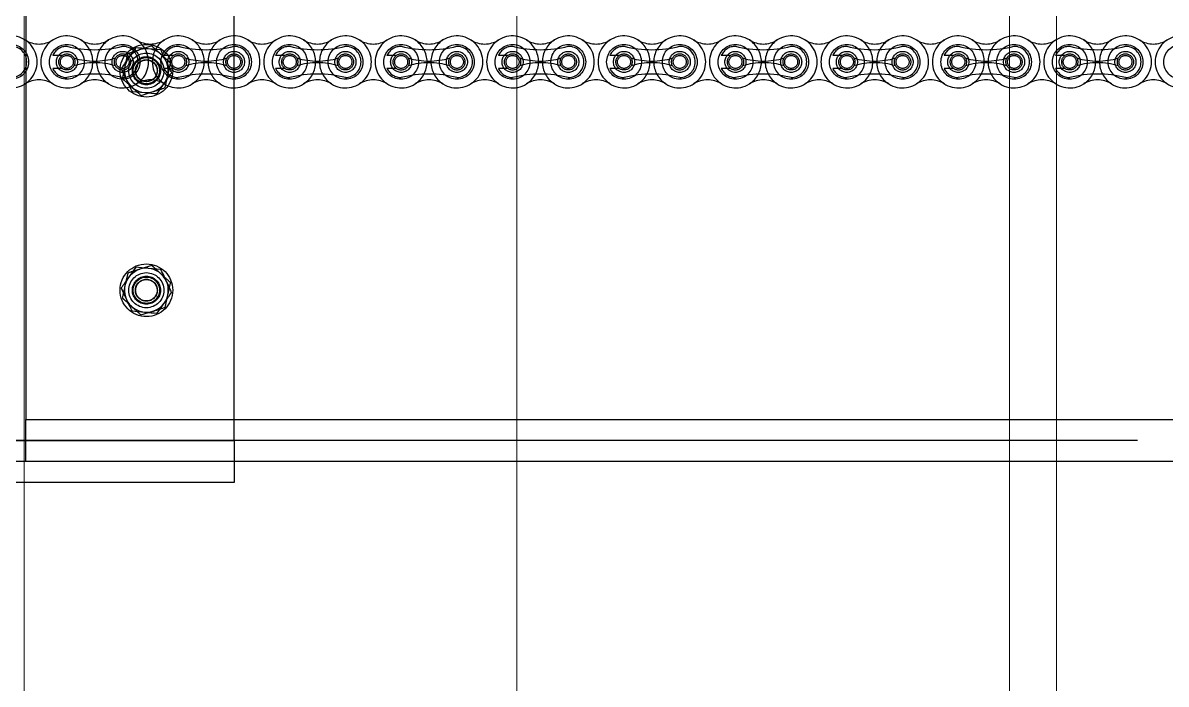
# Model space of a CAD drawing. Header units: metres. Extents: x 0 to 63075, y 0 to 44550.
# Drawn here: x 36490.3 to 36750.9, y 35753.6 to 35904.2 of the extents above; entities that cross this region are included whole.
import ezdxf

# ---------------------------------------------------------------- set-up
doc = ezdxf.new("R2010")
doc.units = ezdxf.units.M
doc.header["$LTSCALE"] = 75
doc.linetypes.add('CENTER2', pattern=[28.575, 19.05, -3.175, 3.175, -3.175])
doc.linetypes.add('HIDDEN2', pattern=[4.7625, 3.175, -1.5875])
for name, color, linetype in [('SC1', 7, 'CENTER2'), ('SDM', 7, 'Continuous'), ('SL1', 8, 'Continuous'), ('SL4', 4, 'Continuous'), ('ST1', 7, 'HIDDEN2')]:
    doc.layers.add(name, color=color, linetype=linetype)

# ---------------------------------------------------------------- blocks, each defined once
blk = doc.blocks.new('A$C32abaae3')
at = {"layer": 'SL1', "lineweight": 0}
for p, q in [((10106.85, 10492.43), (10106.85, 1530.12)), ((10331.45, 1530.12), (10331.45, 10492.43)), ((10342.15, 10492.43), (10342.15, 1530.12))]:
    blk.add_line(p, q, dxfattribs=at)
blk = doc.blocks.new('A$C6e6623c1')
at = {"layer": 'SL4'}
for p, q in [((1057.26, 1486.11), (1057.26, 1715.35)), ((1034.78, 1575.56), (1033.14, 1573.18)), ((1040.54, 1575.11), (1037.66, 1575.33)), ((1039.74, 1565.14), (1041.38, 1567.52)), ((1033.99, 1565.59), (1036.87, 1565.37)), ((1034.83, 1525.59), (1033.17, 1523.22)), ((1040.58, 1525.07), (1037.71, 1525.33)), ((1039.69, 1515.11), (1041.35, 1517.48)), ((1033.94, 1515.63), (1036.82, 1515.37)), ((1057.26, 1490.87), (2287.24, 1490.87)), ((1057.26, 1486.11), (957.26, 1486.11)), ((1057.26, 1486.11), (1057.26, 1476.59)), ((2287.24, 1481.35), (1057.26, 1481.35)), ((1057.26, 1476.59), (957.26, 1476.59))]:
    blk.add_line(p, q, dxfattribs=at)
for centre, start, end in [((1037.26, 1570.35), 85.4648, 145.4648), ((1037.26, 1570.35), 25.4648, 85.4648), ((1037.26, 1570.35), 145.4648, 205.4648), ((1037.26, 1570.35), 325.4648, 25.4648), ((1037.26, 1570.35), 205.4648, 265.4648), ((1037.26, 1570.35), 265.4648, 325.4648), ((1037.26, 1520.35), 84.9074, 144.9074), ((1037.26, 1520.35), 24.9074, 84.9074), ((1037.26, 1520.35), 144.9074, 204.9074), ((1037.26, 1520.35), 324.9074, 24.9074), ((1037.26, 1520.35), 204.9074, 264.9074), ((1037.26, 1520.35), 264.9074, 324.9074)]:
    blk.add_arc(centre, 5, start, end, dxfattribs=at)
for points, knots in [([(1037.66, 1575.33), (1037.59, 1575.34), (1036.62, 1575.42), (1035.67, 1575.49), (1034.78, 1575.56)], [0, 0, 0, 0, 0.0702006, 1, 1, 1, 1]), ([(1041.78, 1572.5), (1041.68, 1572.7), (1041.26, 1573.59), (1040.85, 1574.45), (1040.54, 1575.11)], [0, 0, 0, 0, 0.231849, 1, 1, 1, 1]), ([(1033.14, 1573.18), (1033.1, 1573.13), (1032.55, 1572.33), (1032.01, 1571.54), (1031.51, 1570.81)], [0, 0, 0, 0, 0.070201, 1, 1, 1, 1]), ([(1043.02, 1569.89), (1042.93, 1570.07), (1042.53, 1570.92), (1042.11, 1571.8), (1041.78, 1572.5)], [0, 0, 0, 0, 0.211001, 1, 1, 1, 1]), ([(1031.51, 1570.81), (1031.82, 1570.15), (1032.23, 1569.29), (1032.65, 1568.4), (1032.75, 1568.2)], [0, 0, 0, 0, 0.768151, 1, 1, 1, 1]), ([(1041.38, 1567.52), (1041.42, 1567.57), (1041.97, 1568.37), (1042.51, 1569.16), (1043.02, 1569.89)], [0, 0, 0, 0, 0.070201, 1, 1, 1, 1]), ([(1032.75, 1568.2), (1033.08, 1567.5), (1033.5, 1566.62), (1033.9, 1565.77), (1033.99, 1565.59)], [0, 0, 0, 0, 0.788999, 1, 1, 1, 1]), ([(1036.87, 1565.37), (1036.94, 1565.36), (1037.91, 1565.28), (1038.86, 1565.21), (1039.74, 1565.14)], [0, 0, 0, 0, 0.070201, 1, 1, 1, 1]), ([(1037.71, 1525.33), (1037.64, 1525.34), (1036.67, 1525.42), (1035.72, 1525.51), (1034.83, 1525.59)], [0, 0, 0, 0, 0.070201, 1, 1, 1, 1]), ([(1041.8, 1522.46), (1041.7, 1522.66), (1041.29, 1523.55), (1040.89, 1524.41), (1040.58, 1525.07)], [0, 0, 0, 0, 0.231849, 1, 1, 1, 1]), ([(1033.17, 1523.22), (1033.13, 1523.17), (1032.57, 1522.37), (1032.02, 1521.59), (1031.51, 1520.86)], [0, 0, 0, 0, 0.0702006, 1, 1, 1, 1]), ([(1043.01, 1519.84), (1042.93, 1520.02), (1042.53, 1520.87), (1042.12, 1521.76), (1041.8, 1522.46)], [0, 0, 0, 0, 0.211001, 1, 1, 1, 1]), ([(1031.51, 1520.86), (1031.82, 1520.2), (1032.22, 1519.34), (1032.63, 1518.45), (1032.73, 1518.24)], [0, 0, 0, 0, 0.768151, 1, 1, 1, 1]), ([(1041.35, 1517.48), (1041.39, 1517.53), (1041.95, 1518.33), (1042.5, 1519.11), (1043.01, 1519.84)], [0, 0, 0, 0, 0.070201, 1, 1, 1, 1]), ([(1032.73, 1518.24), (1033.05, 1517.54), (1033.46, 1516.66), (1033.86, 1515.81), (1033.94, 1515.63)], [0, 0, 0, 0, 0.788999, 1, 1, 1, 1]), ([(1036.82, 1515.37), (1036.89, 1515.36), (1037.86, 1515.28), (1038.81, 1515.19), (1039.69, 1515.11)], [0, 0, 0, 0, 0.070201, 1, 1, 1, 1])]:
    blk.add_open_spline(points, degree=3, knots=knots, dxfattribs=at)
at = {"layer": 'ST1'}
for p, q in [((1009.76, 1715.35), (1009.76, 1490.87)), ((1032.97, 1574.21), (1032.37, 1571.39)), ((1038.46, 1576), (1035.72, 1575.11)), ((1018.02, 1573.83), (1015.9, 1573.83)), ((1043.42, 1573.83), (1041.3, 1573.83)), ((1068.82, 1573.83), (1066.7, 1573.83)), ((1094.22, 1573.83), (1092.1, 1573.83)), ((1119.62, 1573.83), (1117.5, 1573.83)), ((1145.02, 1573.83), (1142.9, 1573.83)), ((1170.42, 1573.83), (1168.3, 1573.83)), ((1195.82, 1573.83), (1193.7, 1573.83)), ((1221.22, 1573.83), (1219.1, 1573.83)), ((1246.62, 1573.83), (1244.5, 1573.83)), ((1018.02, 1570.88), (1015.9, 1570.88)), ((1043.42, 1570.88), (1041.3, 1570.88)), ((1041.55, 1566.49), (1042.15, 1569.31)), ((1068.82, 1570.88), (1066.7, 1570.88)), ((1094.22, 1570.88), (1092.1, 1570.88)), ((1119.62, 1570.88), (1117.5, 1570.88)), ((1145.02, 1570.88), (1142.9, 1570.88)), ((1170.42, 1570.88), (1168.3, 1570.88)), ((1195.82, 1570.88), (1193.7, 1570.88)), ((1221.22, 1570.88), (1219.1, 1570.88)), ((1246.62, 1570.88), (1244.5, 1570.88)), ((1036.06, 1564.7), (1038.81, 1565.59)), ((1038.52, 1525.99), (1035.76, 1525.12)), ((1033.01, 1524.26), (1032.38, 1521.44)), ((1041.51, 1516.44), (1042.14, 1519.26)), ((1036.01, 1514.71), (1038.76, 1515.58)), ((1009.76, 1490.87), (2334.74, 1490.87)), ((1009.76, 1481.35), (1009.76, 1490.87)), ((1009.76, 1490.87), (1057.26, 1490.87)), ((957.26, 1486.11), (1057.26, 1486.11)), ((1009.76, 1486.11), (1004.76, 1486.11)), ((2334.74, 1486.11), (1009.76, 1486.11)), ((1057.26, 1481.35), (957.26, 1481.35))]:
    blk.add_line(p, q, dxfattribs=at)
for centre, radius in [((1006.43, 1572.35), 3.96), ((1019.13, 1572.35), 3.96), ((1019.13, 1572.35), 2.4), ((1019.13, 1572.35), 1.84), ((1031.83, 1572.35), 3.96), ((1031.83, 1572.35), 2.4), ((1031.83, 1572.35), 1.85), ((1037.26, 1570.35), 6), ((1037.26, 1570.35), 4), ((1044.53, 1572.35), 3.96), ((1044.53, 1572.35), 2.4), ((1044.53, 1572.35), 1.85), ((1057.23, 1572.35), 3.96), ((1057.23, 1572.35), 2.4), ((1057.23, 1572.35), 1.84), ((1069.93, 1572.35), 3.96), ((1069.93, 1572.35), 2.4), ((1069.93, 1572.35), 1.84), ((1082.63, 1572.35), 3.96), ((1082.63, 1572.35), 2.4), ((1082.63, 1572.35), 1.84), ((1095.33, 1572.35), 3.96), ((1095.33, 1572.35), 2.4), ((1095.33, 1572.35), 1.85), ((1108.03, 1572.35), 3.96), ((1108.03, 1572.35), 2.4), ((1108.03, 1572.35), 1.85), ((1120.73, 1572.35), 3.96), ((1120.73, 1572.35), 2.4), ((1120.73, 1572.35), 1.85), ((1133.43, 1572.35), 3.96), ((1133.43, 1572.35), 2.4), ((1133.43, 1572.35), 1.84), ((1146.13, 1572.35), 3.96), ((1146.13, 1572.35), 2.4), ((1146.13, 1572.35), 1.84), ((1158.83, 1572.35), 3.96), ((1158.83, 1572.35), 2.4), ((1158.83, 1572.35), 1.85), ((1171.53, 1572.35), 3.96), ((1171.53, 1572.35), 2.4), ((1171.53, 1572.35), 1.85), ((1184.23, 1572.35), 3.96), ((1184.23, 1572.35), 2.4), ((1184.23, 1572.35), 1.84), ((1196.93, 1572.35), 3.96), ((1196.93, 1572.35), 2.4), ((1196.93, 1572.35), 1.84), ((1209.63, 1572.35), 3.96), ((1209.63, 1572.35), 2.4), ((1209.63, 1572.35), 1.85), ((1222.33, 1572.35), 3.96), ((1222.33, 1572.35), 2.4), ((1222.33, 1572.35), 1.85), ((1235.03, 1572.35), 3.96), ((1235.03, 1572.35), 2.4), ((1235.03, 1572.35), 1.84), ((1247.73, 1572.35), 3.96), ((1247.73, 1572.35), 2.4), ((1247.73, 1572.35), 1.84), ((1260.43, 1572.35), 3.96), ((1260.43, 1572.35), 2.4), ((1260.43, 1572.35), 1.85), ((1273.13, 1572.35), 3.96), ((1019.13, 1572.35), 1.48), ((1031.83, 1572.35), 1.48), ((1037.26, 1570.35), 3.2), ((1037.26, 1570.35), 3), ((1037.26, 1570.35), 2.5), ((1037.26, 1570.35), 2.45), ((1044.53, 1572.35), 1.48), ((1057.23, 1572.35), 1.48), ((1069.93, 1572.35), 1.48), ((1082.63, 1572.35), 1.48), ((1095.33, 1572.35), 1.48), ((1108.03, 1572.35), 1.48), ((1120.73, 1572.35), 1.48), ((1133.43, 1572.35), 1.48), ((1146.13, 1572.35), 1.48), ((1158.83, 1572.35), 1.48), ((1171.53, 1572.35), 1.48), ((1184.23, 1572.35), 1.48), ((1196.93, 1572.35), 1.48), ((1209.63, 1572.35), 1.48), ((1222.33, 1572.35), 1.48), ((1235.03, 1572.35), 1.48), ((1247.73, 1572.35), 1.48), ((1260.43, 1572.35), 1.48), ((1037.26, 1520.35), 6), ((1037.26, 1520.35), 4), ((1037.26, 1520.35), 3.2), ((1037.26, 1520.35), 3), ((1037.26, 1520.35), 2.5), ((1037.26, 1520.35), 2.45)]:
    blk.add_circle(centre, radius, dxfattribs=at)
for centre, radius, start, end in [((1006.43, 1572.35), 5.92, 237.5667, 122.4333), ((1012.78, 1582.35), 5.92, 237.5667, 302.4333), ((1019.13, 1572.35), 5.92, 57.5667, 302.4333), ((1025.48, 1582.35), 5.92, 237.5667, 302.4333), ((1019.13, 1572.35), 5.92, 302.4332, 57.5668), ((1031.83, 1572.35), 5.92, 122.4332, 237.5668), ((1031.83, 1572.35), 5.92, 237.5667, 122.4333), ((1038.18, 1582.35), 5.92, 237.5667, 302.4333), ((1044.53, 1572.35), 5.92, 57.5667, 302.4333), ((1050.88, 1582.35), 5.92, 237.5667, 302.4333), ((1044.53, 1572.35), 5.92, 302.4333, 57.5668), ((1057.23, 1572.35), 5.92, 122.4332, 237.5668), ((1057.23, 1572.35), 5.92, 237.5667, 122.4333), ((1063.58, 1582.35), 5.92, 237.5667, 302.4333), ((1069.93, 1572.35), 5.92, 57.5667, 302.4333), ((1076.28, 1582.35), 5.92, 237.5667, 302.4333), ((1069.93, 1572.35), 5.92, 302.4332, 57.5668), ((1082.63, 1572.35), 5.92, 122.4332, 237.5668), ((1082.63, 1572.35), 5.92, 237.5667, 122.4333), ((1088.98, 1582.35), 5.92, 237.5667, 302.4333), ((1095.33, 1572.35), 5.92, 57.5667, 302.4333), ((1101.68, 1582.35), 5.92, 237.5667, 302.4333), ((1095.33, 1572.35), 5.92, 302.4332, 57.5668), ((1108.03, 1572.35), 5.92, 122.4332, 237.5668), ((1108.03, 1572.35), 5.92, 237.5667, 122.4333), ((1114.38, 1582.35), 5.92, 237.5667, 302.4333), ((1120.73, 1572.35), 5.92, 57.5667, 302.4333), ((1127.08, 1582.35), 5.92, 237.5667, 302.4333), ((1120.73, 1572.35), 5.92, 302.4332, 57.5668), ((1133.43, 1572.35), 5.92, 122.4332, 237.5668), ((1133.43, 1572.35), 5.92, 237.5667, 122.4333), ((1139.78, 1582.35), 5.92, 237.5667, 302.4333), ((1146.13, 1572.35), 5.92, 57.5667, 302.4333), ((1152.48, 1582.35), 5.92, 237.5667, 302.4333), ((1146.13, 1572.35), 5.92, 302.4332, 57.5668), ((1158.83, 1572.35), 5.92, 122.4332, 237.5668), ((1158.83, 1572.35), 5.92, 237.5667, 122.4333), ((1165.18, 1582.35), 5.92, 237.5667, 302.4333), ((1171.53, 1572.35), 5.92, 57.5667, 302.4333), ((1177.88, 1582.35), 5.92, 237.5667, 302.4333), ((1171.53, 1572.35), 5.92, 302.4332, 57.5668), ((1184.23, 1572.35), 5.92, 122.4332, 237.5668), ((1184.23, 1572.35), 5.92, 237.5667, 122.4333), ((1190.58, 1582.35), 5.92, 237.5667, 302.4333), ((1196.93, 1572.35), 5.92, 57.5667, 302.4333), ((1203.28, 1582.35), 5.92, 237.5667, 302.4333), ((1196.93, 1572.35), 5.92, 302.4332, 57.5668), ((1209.63, 1572.35), 5.92, 122.4332, 237.5668), ((1209.63, 1572.35), 5.92, 237.5667, 122.4333), ((1215.98, 1582.35), 5.92, 237.5667, 302.4333), ((1222.33, 1572.35), 5.92, 57.5667, 302.4333), ((1228.68, 1582.35), 5.92, 237.5667, 302.4333), ((1222.33, 1572.35), 5.92, 302.4332, 57.5668), ((1235.03, 1572.35), 5.92, 122.4332, 237.5668), ((1235.03, 1572.35), 5.92, 237.5667, 122.4333), ((1241.38, 1582.35), 5.92, 237.5667, 302.4333), ((1247.73, 1572.35), 5.92, 57.5667, 302.4333), ((1254.08, 1582.35), 5.92, 237.5667, 302.4333), ((1247.73, 1572.35), 5.92, 302.4332, 57.5668), ((1260.43, 1572.35), 5.92, 122.4332, 237.5668), ((1260.43, 1572.35), 5.92, 237.5667, 122.4333), ((1266.78, 1582.35), 5.92, 237.5667, 302.4333), ((1273.13, 1572.35), 5.92, 57.5667, 302.4333), ((1006.43, 1572.35), 3.55, 270, 90), ((1019.13, 1572.35), 3.55, 90, 155.4466), ((1025.48, 1601.45), 26.32, 256.0401, 283.9599), ((1031.83, 1572.35), 3.55, 270, 90), ((1044.53, 1572.35), 3.55, 90, 155.4466), ((1050.88, 1601.45), 26.32, 256.0401, 283.9599), ((1057.23, 1572.35), 3.55, 270, 90), ((1069.93, 1572.35), 3.55, 90, 155.4466), ((1076.28, 1601.45), 26.32, 256.0401, 283.9599), ((1082.63, 1572.35), 3.55, 270, 90), ((1095.33, 1572.35), 3.55, 90, 155.4466), ((1101.68, 1601.45), 26.32, 256.0401, 283.9599), ((1108.03, 1572.35), 3.55, 270, 90), ((1120.73, 1572.35), 3.55, 90, 155.4466), ((1127.08, 1601.45), 26.32, 256.0401, 283.9599), ((1133.43, 1572.35), 3.55, 270, 90), ((1146.13, 1572.35), 3.55, 90, 155.4466), ((1152.48, 1601.45), 26.32, 256.0401, 283.9599), ((1158.83, 1572.35), 3.55, 270, 90), ((1171.53, 1572.35), 3.55, 90, 155.4466), ((1177.88, 1601.45), 26.32, 256.0401, 283.9599), ((1184.23, 1572.35), 3.55, 270, 90), ((1196.93, 1572.35), 3.55, 90, 155.4466), ((1203.28, 1601.45), 26.32, 256.0401, 283.9599), ((1209.63, 1572.35), 3.55, 270, 90), ((1222.33, 1572.35), 3.55, 90, 155.4466), ((1228.68, 1601.45), 26.32, 256.0401, 283.9599), ((1235.03, 1572.35), 3.55, 270, 90), ((1247.73, 1572.35), 3.55, 90, 155.4466), ((1254.08, 1601.45), 26.32, 256.0401, 283.9599), ((1260.43, 1572.35), 3.55, 270, 90), ((1025.48, 1588.71), 16.17, 252.993, 287.007), ((1025.48, 1556), 16.17, 72.993, 107.007), ((1050.88, 1588.71), 16.17, 252.993, 287.007), ((1050.88, 1556), 16.17, 72.993, 107.007), ((1076.28, 1588.71), 16.17, 252.993, 287.007), ((1076.28, 1556), 16.17, 72.993, 107.007), ((1101.68, 1588.71), 16.17, 252.993, 287.007), ((1101.68, 1556), 16.17, 72.993, 107.007), ((1127.08, 1588.71), 16.17, 252.993, 287.007), ((1127.08, 1556), 16.17, 72.993, 107.007), ((1152.48, 1588.71), 16.17, 252.993, 287.007), ((1152.48, 1556), 16.17, 72.993, 107.007), ((1177.88, 1588.71), 16.17, 252.993, 287.007), ((1177.88, 1556), 16.17, 72.993, 107.007), ((1203.28, 1588.71), 16.17, 252.993, 287.007), ((1203.28, 1556), 16.17, 72.993, 107.007), ((1228.68, 1588.71), 16.17, 252.993, 287.007), ((1228.68, 1556), 16.17, 72.993, 107.007), ((1254.08, 1588.71), 16.17, 252.993, 287.007), ((1254.08, 1556), 16.17, 72.993, 107.007), ((1019.13, 1572.35), 3.55, 204.5534, 270), ((1025.48, 1543.26), 26.32, 76.0401, 103.9599), ((1044.53, 1572.35), 3.55, 204.5534, 270), ((1050.88, 1543.26), 26.32, 76.0401, 103.9599), ((1069.93, 1572.35), 3.55, 204.5534, 270), ((1076.28, 1543.26), 26.32, 76.0401, 103.9599), ((1095.33, 1572.35), 3.55, 204.5534, 270), ((1101.68, 1543.26), 26.32, 76.0401, 103.9599), ((1120.73, 1572.35), 3.55, 204.5534, 270), ((1127.08, 1543.26), 26.32, 76.0401, 103.9599), ((1146.13, 1572.35), 3.55, 204.5534, 270), ((1152.48, 1543.26), 26.32, 76.0401, 103.9599), ((1171.53, 1572.35), 3.55, 204.5534, 270), ((1177.88, 1543.26), 26.32, 76.0401, 103.9599), ((1196.93, 1572.35), 3.55, 204.5534, 270), ((1203.28, 1543.26), 26.32, 76.0401, 103.9599), ((1222.33, 1572.35), 3.55, 204.5534, 270), ((1228.68, 1543.26), 26.32, 76.0401, 103.9599), ((1247.73, 1572.35), 3.55, 204.5534, 270), ((1254.08, 1543.26), 26.32, 76.0401, 103.9599), ((1012.78, 1562.36), 5.92, 57.5667, 122.4333), ((1025.48, 1562.36), 5.92, 57.5667, 122.4333), ((1038.18, 1562.36), 5.92, 57.5667, 122.4333), ((1050.88, 1562.36), 5.92, 57.5667, 122.4333), ((1063.58, 1562.36), 5.92, 57.5667, 122.4333), ((1076.28, 1562.36), 5.92, 57.5667, 122.4333), ((1088.98, 1562.36), 5.92, 57.5667, 122.4333), ((1101.68, 1562.36), 5.92, 57.5667, 122.4333), ((1114.38, 1562.36), 5.92, 57.5667, 122.4333), ((1127.08, 1562.36), 5.92, 57.5667, 122.4333), ((1139.78, 1562.36), 5.92, 57.5667, 122.4333), ((1152.48, 1562.36), 5.92, 57.5667, 122.4333), ((1165.18, 1562.36), 5.92, 57.5667, 122.4333), ((1177.88, 1562.36), 5.92, 57.5667, 122.4333), ((1190.58, 1562.36), 5.92, 57.5667, 122.4333), ((1203.28, 1562.36), 5.92, 57.5667, 122.4333), ((1215.98, 1562.36), 5.92, 57.5667, 122.4333), ((1228.68, 1562.36), 5.92, 57.5667, 122.4333), ((1241.38, 1562.36), 5.92, 57.5667, 122.4333), ((1254.08, 1562.36), 5.92, 57.5667, 122.4333), ((1266.78, 1562.36), 5.92, 57.5667, 122.4333)]:
    blk.add_arc(centre, radius, start, end, dxfattribs=at)
for points, knots in [([(1035.72, 1575.11), (1035.65, 1575.08), (1034.73, 1574.78), (1033.82, 1574.49), (1032.97, 1574.21)], [0, 0, 0, 0, 0.0702006, 1, 1, 1, 1]), ([(1038.46, 1576), (1038.64, 1575.83), (1039.34, 1575.21), (1040.07, 1574.55), (1040.61, 1574.06)], [0, 0, 0, 0, 0.257551, 1, 1, 1, 1]), ([(1040.61, 1574.06), (1040.8, 1573.89), (1041.53, 1573.24), (1042.24, 1572.6), (1042.75, 1572.13)], [0, 0, 0, 0, 0.2686336, 1, 1, 1, 1]), ([(1042.15, 1569.31), (1042.17, 1569.38), (1042.37, 1570.33), (1042.57, 1571.26), (1042.75, 1572.13)], [0, 0, 0, 0, 0.070201, 1, 1, 1, 1]), ([(1032.37, 1571.39), (1032.36, 1571.32), (1032.15, 1570.37), (1031.96, 1569.44), (1031.77, 1568.57)], [0, 0, 0, 0, 0.070201, 1, 1, 1, 1]), ([(1031.77, 1568.57), (1031.95, 1568.4), (1032.65, 1567.78), (1033.38, 1567.12), (1033.92, 1566.64)], [0, 0, 0, 0, 0.257551, 1, 1, 1, 1]), ([(1033.92, 1566.64), (1034.11, 1566.46), (1034.84, 1565.81), (1035.54, 1565.17), (1036.06, 1564.7)], [0, 0, 0, 0, 0.268634, 1, 1, 1, 1]), ([(1038.81, 1565.59), (1038.87, 1565.62), (1039.8, 1565.92), (1040.71, 1566.21), (1041.55, 1566.49)], [0, 0, 0, 0, 0.070201, 1, 1, 1, 1]), ([(1035.76, 1525.12), (1035.7, 1525.1), (1034.77, 1524.81), (1033.86, 1524.52), (1033.01, 1524.26)], [0, 0, 0, 0, 0.070201, 1, 1, 1, 1]), ([(1038.52, 1525.99), (1038.7, 1525.82), (1039.39, 1525.18), (1040.11, 1524.52), (1040.64, 1524.03)], [0, 0, 0, 0, 0.2575513, 1, 1, 1, 1]), ([(1040.64, 1524.03), (1040.84, 1523.85), (1041.56, 1523.19), (1042.26, 1522.55), (1042.77, 1522.08)], [0, 0, 0, 0, 0.268634, 1, 1, 1, 1]), ([(1042.14, 1519.26), (1042.16, 1519.33), (1042.37, 1520.28), (1042.58, 1521.21), (1042.77, 1522.08)], [0, 0, 0, 0, 0.070201, 1, 1, 1, 1]), ([(1032.38, 1521.44), (1032.37, 1521.37), (1032.16, 1520.42), (1031.95, 1519.49), (1031.75, 1518.62)], [0, 0, 0, 0, 0.070201, 1, 1, 1, 1]), ([(1031.75, 1518.62), (1031.93, 1518.46), (1032.63, 1517.82), (1033.35, 1517.16), (1033.88, 1516.67)], [0, 0, 0, 0, 0.257551, 1, 1, 1, 1]), ([(1033.88, 1516.67), (1034.07, 1516.49), (1034.79, 1515.83), (1035.49, 1515.19), (1036.01, 1514.71)], [0, 0, 0, 0, 0.268634, 1, 1, 1, 1]), ([(1038.76, 1515.58), (1038.83, 1515.6), (1039.76, 1515.89), (1040.67, 1516.18), (1041.51, 1516.44)], [0, 0, 0, 0, 0.070201, 1, 1, 1, 1])]:
    blk.add_open_spline(points, degree=3, knots=knots, dxfattribs=at)

msp = doc.modelspace()

# ---------------------------------------------------------------- linework, layer by layer
at = {"layer": 'SC1', "lineweight": 0}
msp.add_line((36602.95, 28978.25), (36602.95, 40124.35), dxfattribs=at)

# ---------------------------------------------------------------- block references
at = {"layer": 'SDM'}
for name, p in [('A$C32abaae3', (26383.8, 28203.14)), ('A$C6e6623c1', (35481.24, 34322.92))]:
    msp.add_blockref(name, p, dxfattribs=at)

doc.saveas('drawing.dxf')
